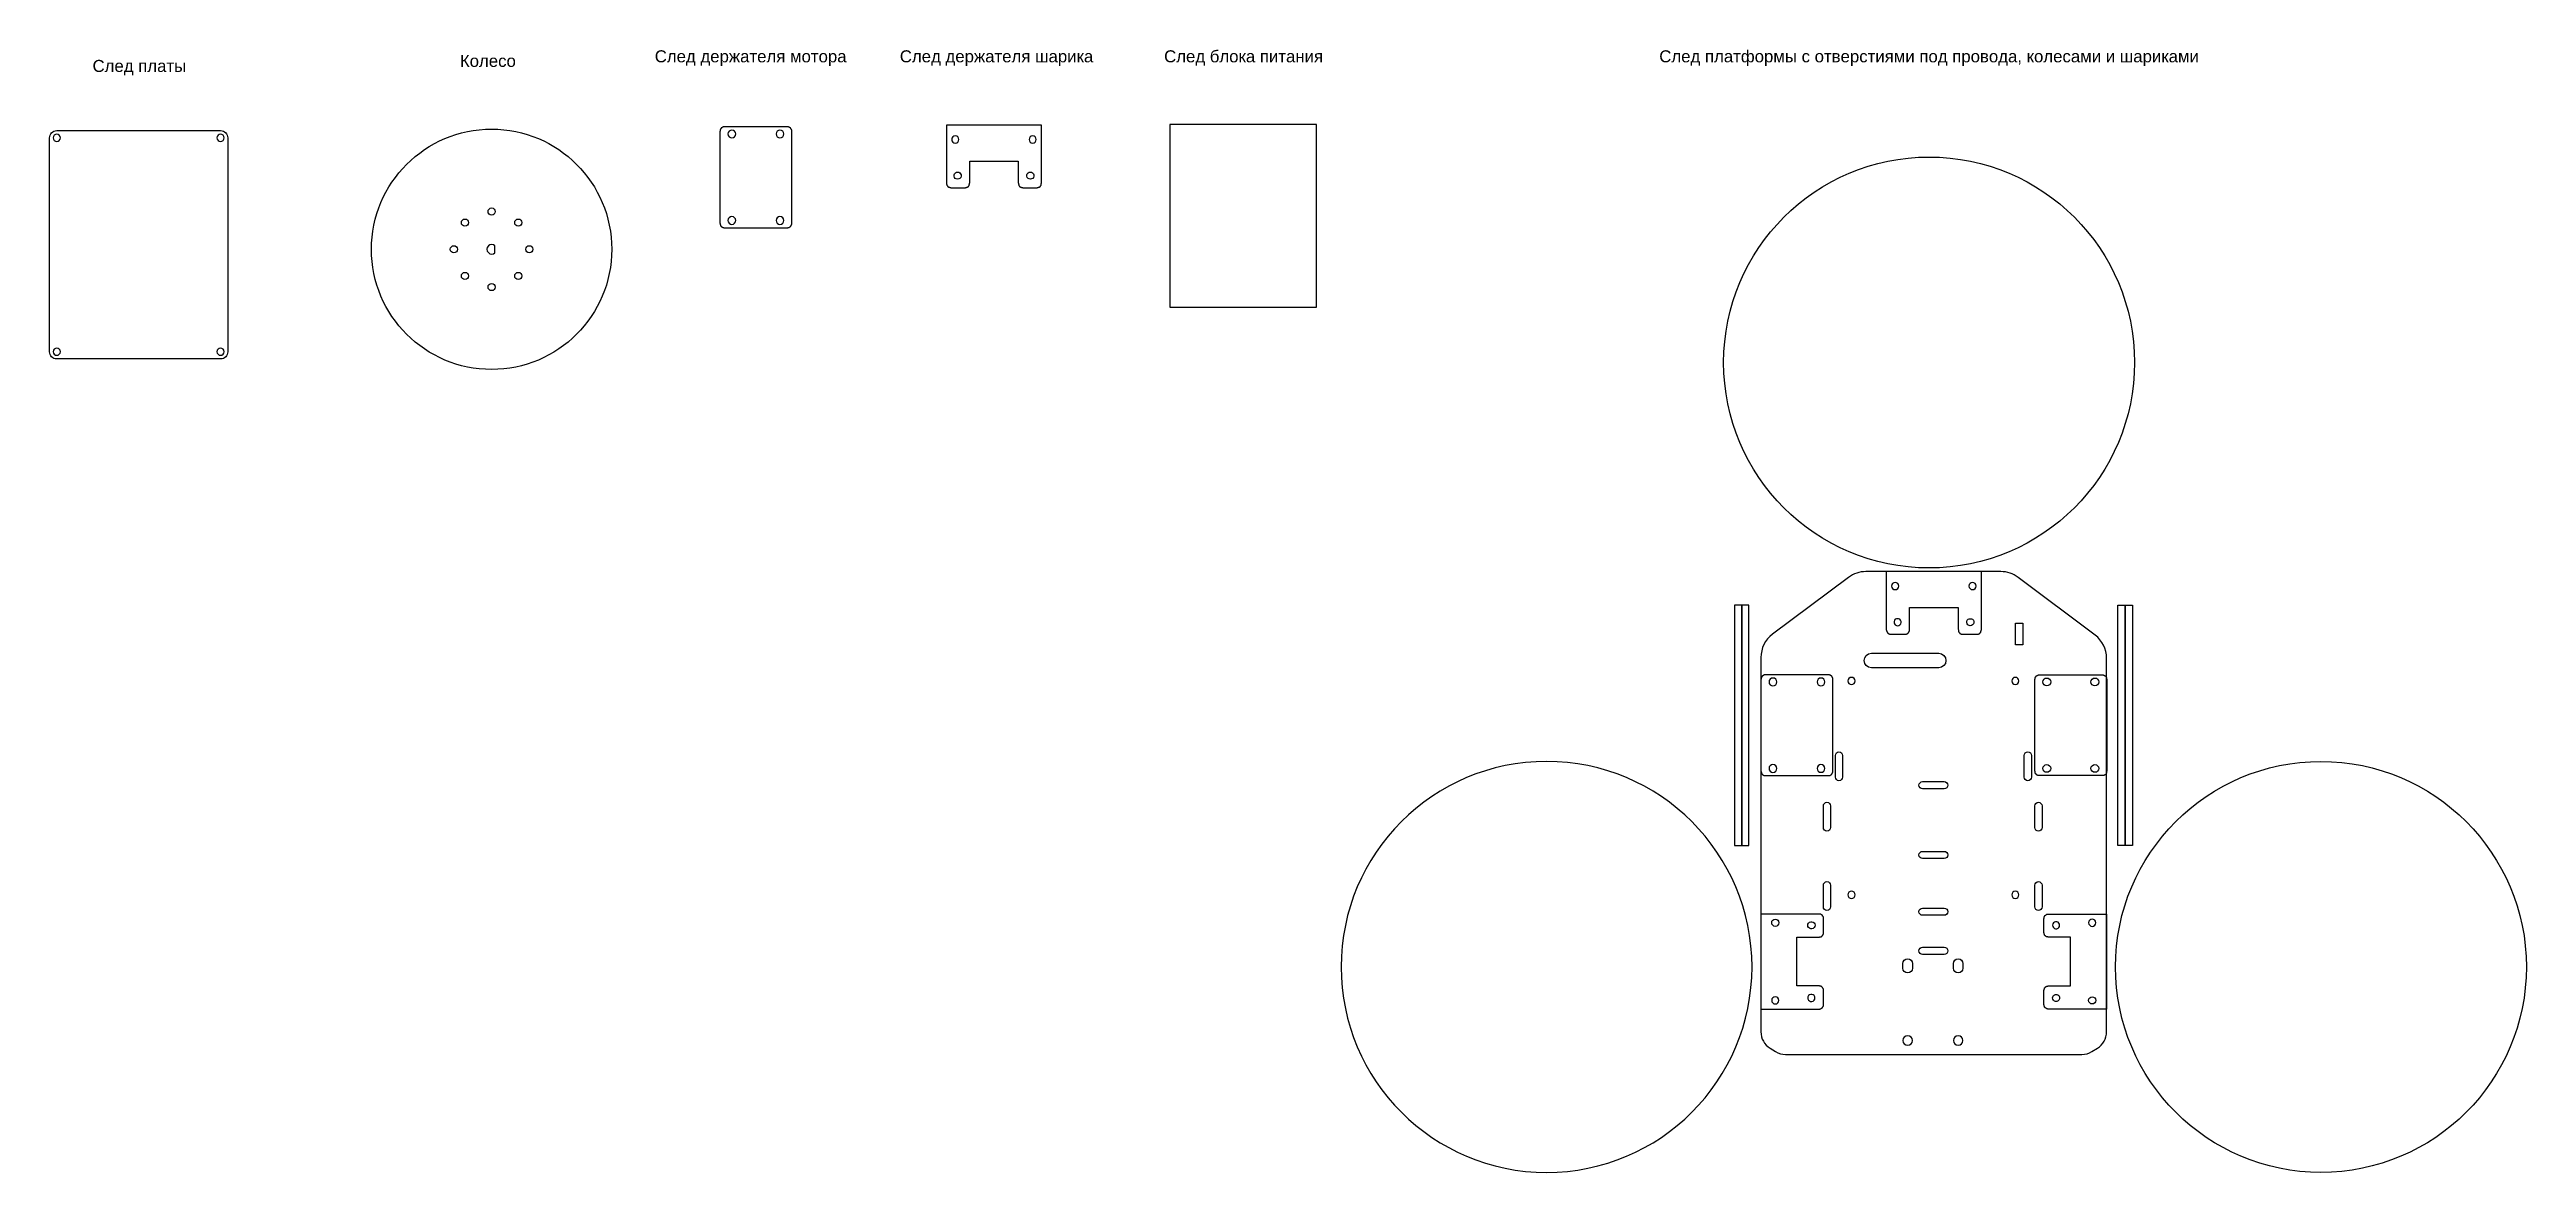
# Model space of a CAD drawing. Extents: x 560 to 1591, y -340 to 127.
import ezdxf

# ---------------------------------------------------------------- set-up
doc = ezdxf.new("R2010")
doc.units = 0
doc.layers.add('DEFAULT', color=7, linetype='CONTINUOUS')
doc.styles.add('DEFAULT', font='arial.ttf')

msp = doc.modelspace()

# ---------------------------------------------------------------- linework, layer by layer
at = {"layer": 'DEFAULT'}
for points in [[(633.9, 90.5), (633.9, 1.5, -0.414214), (630.9, -1.5), (562.7, -1.5, -0.414214), (559.7, 1.5), (559.7, 90.5, -0.414214), (562.7, 93.5), (630.9, 93.5, -0.414214)], [(937.2, 76.2), (938.1, 76.2, -6.514644)], [(968.4, 76.2, -6.514644), (967.5, 76.2)], [(745.1, 42.7), (745.1, 45.5, 2.380476)], [(1411.1, -116.4), (1379.1, -92.4, 0.162278), (1371.9, -90), (1315.7, -90, 0.162278), (1308.5, -92.4), (1276.8, -116.1, 0.236068), (1272, -125.7), (1272, -281.5, 0.258593), (1275.8, -288.3), (1278.1, -289.7, 0.140565), (1282.3, -290.9), (1405.6, -290.9, 0.140565), (1409.8, -289.7), (1412.1, -288.3, 0.258593), (1415.9, -281.5), (1415.9, -126, 0.236068)], [(1328.9, -112.5, 0.858212), (1329.3, -109.6), (1328.4, -109.6, 0.858212)], [(1359.6, -109.6, -6.514644), (1358.7, -109.6)], [(1346, -130), (1318, -130, -1), (1318, -124), (1346, -124, -1)], [(1303, -166.5, -1), (1306, -166.5), (1306, -175.5, -1), (1303, -175.5)], [(1381.6, -166.5, -1), (1384.6, -166.5), (1384.6, -175.5, -1), (1381.6, -175.5)], [(1348.3, -180.4), (1339.3, -180.4, -1), (1339.3, -177.4), (1348.3, -177.4, -1)], [(1298, -187.5, -1), (1301, -187.5), (1301, -196.5, -1), (1298, -196.5)], [(1386, -187.5, -1), (1389, -187.5), (1389, -196.5, -1), (1386, -196.5)], [(1348.3, -209.4), (1339.3, -209.4, -1), (1339.3, -206.4), (1348.3, -206.4, -1)], [(1298, -220.5, -1), (1301, -220.5), (1301, -229.5, -1), (1298, -229.5)], [(1386, -220.5, -1), (1389, -220.5), (1389, -229.5, -1), (1386, -229.5)], [(1291.6, -236.7, -6.514644), (1291.6, -237.6)], [(1348.3, -233), (1339.3, -233, -1), (1339.3, -230), (1348.3, -230, -1)], [(1396.3, -236.7, 6.514644), (1396.3, -237.6)], [(1348.3, -249.3), (1339.3, -249.3, -1), (1339.3, -246.3), (1348.3, -246.3, -1)], [(1331.1, -253.1, -1), (1335.1, -253.1), (1335.1, -255, -1), (1331.1, -255)], [(1352.1, -253.1, -1), (1356.1, -253.1), (1356.1, -255, -1), (1352.1, -255)], [(1294.5, -267.4, 0.858212), (1291.6, -266.9), (1291.6, -267.8, 0.858212)], [(1393.4, -267.4, -0.858212), (1396.3, -266.9), (1396.3, -267.8, -0.858212)]]:
    msp.add_lwpolyline(points, format="xyb", close=True, dxfattribs=at)
for points in [[(868.7, 56.1), (868.7, 92.1), (868.7, 92.4), (868.7, 92.8), (868.7, 93), (868.7, 93.2), (868.6, 93.2), (868.6, 93.3), (868.6, 93.4), (868.6, 93.5), (868.6, 93.6), (868.6, 93.6), (868.6, 93.7), (868.5, 93.8), (868.5, 93.9), (868.5, 93.9), (868.5, 94), (868.5, 94), (868.5, 94), (868.4, 94.1), (868.4, 94.1), (868.4, 94.1), (868.4, 94.2), (868.4, 94.2), (868.4, 94.2), (868.3, 94.2), (868.3, 94.3), (868.3, 94.3), (868.3, 94.3), (868.3, 94.4), (868.2, 94.4), (868.2, 94.4), (868.2, 94.4), (868.2, 94.5), (868.2, 94.5), (868.1, 94.5), (868.1, 94.5), (868.1, 94.6), (868.1, 94.6), (868, 94.6), (868, 94.6), (868, 94.6), (868, 94.7), (867.9, 94.7), (867.9, 94.7), (867.9, 94.7), (867.8, 94.7), (867.8, 94.8), (867.8, 94.8), (867.8, 94.8), (867.7, 94.8), (867.7, 94.8), (867.7, 94.8), (867.6, 94.8), (867.6, 94.9), (867.6, 94.9), (867.5, 94.9), (867.4, 94.9), (867.3, 94.9), (867.3, 95), (867.2, 95), (867.1, 95), (867, 95), (867, 95), (866.9, 95), (866.8, 95), (866.6, 95.1), (866.4, 95.1), (866.1, 95.1), (865.7, 95.1), (841.7, 95.1), (841.3, 95.1), (841, 95.1), (840.8, 95.1), (840.6, 95), (840.5, 95), (840.4, 95), (840.4, 95), (840.3, 95), (840.2, 95), (840.1, 95), (840, 94.9), (840, 94.9), (839.9, 94.9), (839.8, 94.9), (839.8, 94.9), (839.8, 94.8), (839.7, 94.8), (839.7, 94.8), (839.7, 94.8), (839.6, 94.8), (839.6, 94.8), (839.6, 94.8), (839.5, 94.7), (839.5, 94.7), (839.5, 94.7), (839.5, 94.7), (839.4, 94.7), (839.4, 94.6), (839.4, 94.6), (839.4, 94.6), (839.3, 94.6), (839.3, 94.6), (839.3, 94.5), (839.3, 94.5), (839.2, 94.5), (839.2, 94.5), (839.2, 94.4), (839.2, 94.4), (839.1, 94.4), (839.1, 94.4), (839.1, 94.3), (839.1, 94.3), (839.1, 94.3), (839.1, 94.2), (839, 94.2), (839, 94.2), (839, 94.2), (839, 94.1), (839, 94.1), (839, 94.1), (838.9, 94), (838.9, 94), (838.9, 94), (838.9, 93.9), (838.9, 93.9), (838.8, 93.8), (838.8, 93.7), (838.8, 93.6), (838.8, 93.6), (838.8, 93.5), (838.8, 93.4), (838.8, 93.3), (838.7, 93.2), (838.7, 93.2), (838.7, 93), (838.7, 92.8), (838.7, 92.4), (838.7, 92.1), (838.7, 56.1), (838.7, 55.7), (838.7, 55.3), (838.7, 55.2), (838.7, 55), (838.7, 54.9), (838.8, 54.8), (838.8, 54.7), (838.8, 54.7), (838.8, 54.6), (838.8, 54.5), (838.8, 54.4), (838.8, 54.4), (838.9, 54.3), (838.9, 54.2), (838.9, 54.2), (838.9, 54.1), (838.9, 54.1), (839, 54.1), (839, 54), (839, 54), (839, 54), (839, 54), (839, 53.9), (839.1, 53.9), (839.1, 53.9), (839.1, 53.8), (839.1, 53.8), (839.1, 53.8), (839.1, 53.8), (839.2, 53.7), (839.2, 53.7), (839.2, 53.7), (839.2, 53.7), (839.3, 53.6), (839.3, 53.6), (839.3, 53.6), (839.3, 53.6), (839.4, 53.5), (839.4, 53.5), (839.4, 53.5), (839.4, 53.5), (839.5, 53.5), (839.5, 53.4), (839.5, 53.4), (839.5, 53.4), (839.6, 53.4), (839.6, 53.4), (839.6, 53.4), (839.7, 53.3), (839.7, 53.3), (839.7, 53.3), (839.8, 53.3), (839.8, 53.3), (839.8, 53.3), (839.9, 53.2), (840, 53.2), (840, 53.2), (840.1, 53.2), (840.2, 53.2), (840.3, 53.2), (840.4, 53.1), (840.4, 53.1), (840.5, 53.1), (840.6, 53.1), (840.8, 53.1), (841, 53.1), (841.3, 53.1), (841.7, 53.1), (865.7, 53.1), (866.1, 53.1), (866.4, 53.1), (866.6, 53.1), (866.8, 53.1), (866.9, 53.1), (867, 53.1), (867, 53.1), (867.1, 53.2), (867.2, 53.2), (867.3, 53.2), (867.3, 53.2), (867.4, 53.2), (867.5, 53.2), (867.6, 53.3), (867.6, 53.3), (867.6, 53.3), (867.7, 53.3), (867.7, 53.3), (867.7, 53.3), (867.8, 53.4), (867.8, 53.4), (867.8, 53.4), (867.8, 53.4), (867.9, 53.4), (867.9, 53.4), (867.9, 53.5), (868, 53.5), (868, 53.5), (868, 53.5), (868, 53.5), (868.1, 53.6), (868.1, 53.6), (868.1, 53.6), (868.1, 53.6), (868.2, 53.7), (868.2, 53.7), (868.2, 53.7), (868.2, 53.7), (868.2, 53.8), (868.3, 53.8), (868.3, 53.8), (868.3, 53.8), (868.3, 53.9), (868.3, 53.9), (868.4, 53.9), (868.4, 54), (868.4, 54), (868.4, 54), (868.4, 54), (868.4, 54.1), (868.5, 54.1), (868.5, 54.1), (868.5, 54.2), (868.5, 54.2), (868.5, 54.3), (868.5, 54.4), (868.6, 54.4), (868.6, 54.5), (868.6, 54.6), (868.6, 54.7), (868.6, 54.7), (868.6, 54.8), (868.6, 54.9), (868.7, 55), (868.7, 55.2), (868.7, 55.3), (868.7, 55.7)], [(942.7, 80.8), (962.9, 80.8), (962.9, 72.7), (962.9, 72.3), (962.9, 72), (962.9, 71.8), (963, 71.6), (963, 71.5), (963, 71.4), (963, 71.4), (963, 71.3), (963, 71.2), (963, 71.1), (963.1, 71), (963.1, 71), (963.1, 70.9), (963.1, 70.8), (963.1, 70.8), (963.2, 70.8), (963.2, 70.7), (963.2, 70.7), (963.2, 70.7), (963.2, 70.6), (963.2, 70.6), (963.2, 70.6), (963.3, 70.5), (963.3, 70.5), (963.3, 70.5), (963.3, 70.5), (963.3, 70.4), (963.4, 70.4), (963.4, 70.4), (963.4, 70.4), (963.4, 70.3), (963.4, 70.3), (963.5, 70.3), (963.5, 70.3), (963.5, 70.2), (963.5, 70.2), (963.6, 70.2), (963.6, 70.2), (963.6, 70.1), (963.6, 70.1), (963.7, 70.1), (963.7, 70.1), (963.7, 70.1), (963.7, 70.1), (963.8, 70), (963.8, 70), (963.8, 70), (963.9, 70), (963.9, 70), (963.9, 70), (964, 69.9), (964, 69.9), (964, 69.9), (964.1, 69.9), (964.1, 69.9), (964.2, 69.9), (964.3, 69.8), (964.4, 69.8), (964.4, 69.8), (964.5, 69.8), (964.6, 69.8), (964.7, 69.8), (964.8, 69.7), (964.8, 69.7), (965, 69.7), (965.2, 69.7), (965.6, 69.7), (965.9, 69.7), (969.6, 69.7), (970, 69.7), (970.3, 69.7), (970.5, 69.7), (970.7, 69.7), (970.8, 69.7), (970.8, 69.8), (970.9, 69.8), (971, 69.8), (971.1, 69.8), (971.2, 69.8), (971.2, 69.8), (971.3, 69.9), (971.4, 69.9), (971.5, 69.9), (971.5, 69.9), (971.5, 69.9), (971.6, 69.9), (971.6, 70), (971.6, 70), (971.6, 70), (971.7, 70), (971.7, 70), (971.7, 70), (971.8, 70.1), (971.8, 70.1), (971.8, 70.1), (971.8, 70.1), (971.9, 70.1), (971.9, 70.1), (971.9, 70.2), (972, 70.2), (972, 70.2), (972, 70.2), (972, 70.3), (972.1, 70.3), (972.1, 70.3), (972.1, 70.3), (972.1, 70.4), (972.1, 70.4), (972.2, 70.4), (972.2, 70.4), (972.2, 70.5), (972.2, 70.5), (972.2, 70.5), (972.3, 70.5), (972.3, 70.6), (972.3, 70.6), (972.3, 70.6), (972.3, 70.7), (972.3, 70.7), (972.3, 70.7), (972.4, 70.8), (972.4, 70.8), (972.4, 70.8), (972.4, 70.9), (972.4, 71), (972.5, 71), (972.5, 71.1), (972.5, 71.2), (972.5, 71.3), (972.5, 71.4), (972.5, 71.4), (972.5, 71.5), (972.6, 71.6), (972.6, 71.8), (972.6, 72), (972.6, 72.3), (972.6, 72.7), (972.6, 95.8), (933, 95.8), (933, 72.7), (933, 72.3), (933, 72), (933, 71.8), (933.1, 71.6), (933.1, 71.5), (933.1, 71.4), (933.1, 71.4), (933.1, 71.3), (933.1, 71.2), (933.1, 71.1), (933.2, 71), (933.2, 71), (933.2, 70.9), (933.2, 70.8), (933.2, 70.8), (933.2, 70.8), (933.3, 70.7), (933.3, 70.7), (933.3, 70.7), (933.3, 70.6), (933.3, 70.6), (933.3, 70.6), (933.4, 70.5), (933.4, 70.5), (933.4, 70.5), (933.4, 70.5), (933.4, 70.4), (933.4, 70.4), (933.5, 70.4), (933.5, 70.4), (933.5, 70.3), (933.5, 70.3), (933.6, 70.3), (933.6, 70.3), (933.6, 70.2), (933.6, 70.2), (933.7, 70.2), (933.7, 70.2), (933.7, 70.1), (933.7, 70.1), (933.8, 70.1), (933.8, 70.1), (933.8, 70.1), (933.8, 70.1), (933.9, 70), (933.9, 70), (933.9, 70), (934, 70), (934, 70), (934, 70), (934.1, 69.9), (934.1, 69.9), (934.1, 69.9), (934.2, 69.9), (934.2, 69.9), (934.3, 69.9), (934.4, 69.8), (934.4, 69.8), (934.5, 69.8), (934.6, 69.8), (934.7, 69.8), (934.8, 69.8), (934.8, 69.7), (934.9, 69.7), (935.1, 69.7), (935.3, 69.7), (935.6, 69.7), (936, 69.7), (939.7, 69.7), (940.1, 69.7), (940.4, 69.7), (940.6, 69.7), (940.8, 69.7), (940.9, 69.7), (940.9, 69.8), (941, 69.8), (941.1, 69.8), (941.2, 69.8), (941.3, 69.8), (941.3, 69.8), (941.4, 69.9), (941.5, 69.9), (941.5, 69.9), (941.6, 69.9), (941.6, 69.9), (941.6, 69.9), (941.7, 70), (941.7, 70), (941.7, 70), (941.8, 70), (941.8, 70), (941.8, 70), (941.9, 70.1), (941.9, 70.1), (941.9, 70.1), (941.9, 70.1), (942, 70.1), (942, 70.1), (942, 70.2), (942, 70.2), (942.1, 70.2), (942.1, 70.2), (942.1, 70.3), (942.1, 70.3), (942.2, 70.3), (942.2, 70.3), (942.2, 70.4), (942.2, 70.4), (942.2, 70.4), (942.3, 70.4), (942.3, 70.5), (942.3, 70.5), (942.3, 70.5), (942.3, 70.5), (942.4, 70.6), (942.4, 70.6), (942.4, 70.6), (942.4, 70.7), (942.4, 70.7), (942.4, 70.7), (942.5, 70.8), (942.5, 70.8), (942.5, 70.8), (942.5, 70.9), (942.5, 71), (942.5, 71), (942.6, 71.1), (942.6, 71.2), (942.6, 71.3), (942.6, 71.4), (942.6, 71.4), (942.6, 71.5), (942.6, 71.6), (942.7, 71.8), (942.7, 72), (942.7, 72.3), (942.7, 72.7)], [(1026, 20), (1087, 20), (1087, 96), (1026, 96)], [(1354.1, -105), (1354.1, -113.1), (1354.1, -113.5), (1354.1, -113.8), (1354.1, -114), (1354.2, -114.2), (1354.2, -114.3), (1354.2, -114.4), (1354.2, -114.4), (1354.2, -114.5), (1354.2, -114.6), (1354.2, -114.7), (1354.3, -114.8), (1354.3, -114.8), (1354.3, -114.9), (1354.3, -115), (1354.3, -115), (1354.4, -115), (1354.4, -115.1), (1354.4, -115.1), (1354.4, -115.1), (1354.4, -115.2), (1354.4, -115.2), (1354.4, -115.2), (1354.5, -115.3), (1354.5, -115.3), (1354.5, -115.3), (1354.5, -115.3), (1354.5, -115.4), (1354.6, -115.4), (1354.6, -115.4), (1354.6, -115.4), (1354.6, -115.5), (1354.6, -115.5), (1354.7, -115.5), (1354.7, -115.5), (1354.7, -115.6), (1354.7, -115.6), (1354.8, -115.6), (1354.8, -115.6), (1354.8, -115.7), (1354.8, -115.7), (1354.9, -115.7), (1354.9, -115.7), (1354.9, -115.7), (1354.9, -115.8), (1355, -115.8), (1355, -115.8), (1355, -115.8), (1355.1, -115.8), (1355.1, -115.8), (1355.1, -115.9), (1355.2, -115.9), (1355.2, -115.9), (1355.2, -115.9), (1355.3, -115.9), (1355.3, -115.9), (1355.4, -116), (1355.5, -116), (1355.5, -116), (1355.6, -116), (1355.7, -116), (1355.8, -116), (1355.9, -116.1), (1355.9, -116.1), (1356, -116.1), (1356.2, -116.1), (1356.4, -116.1), (1356.7, -116.1), (1357.1, -116.1), (1360.8, -116.1), (1361.2, -116.1), (1361.5, -116.1), (1361.7, -116.1), (1361.9, -116.1), (1362, -116.1), (1362, -116.1), (1362.1, -116), (1362.2, -116), (1362.3, -116), (1362.4, -116), (1362.4, -116), (1362.5, -116), (1362.6, -115.9), (1362.6, -115.9), (1362.7, -115.9), (1362.7, -115.9), (1362.7, -115.9), (1362.8, -115.9), (1362.8, -115.8), (1362.8, -115.8), (1362.9, -115.8), (1362.9, -115.8), (1362.9, -115.8), (1363, -115.8), (1363, -115.7), (1363, -115.7), (1363, -115.7), (1363.1, -115.7), (1363.1, -115.7), (1363.1, -115.6), (1363.2, -115.6), (1363.2, -115.6), (1363.2, -115.6), (1363.2, -115.5), (1363.2, -115.5), (1363.3, -115.5), (1363.3, -115.5), (1363.3, -115.4), (1363.3, -115.4), (1363.4, -115.4), (1363.4, -115.4), (1363.4, -115.3), (1363.4, -115.3), (1363.4, -115.3), (1363.4, -115.3), (1363.5, -115.2), (1363.5, -115.2), (1363.5, -115.2), (1363.5, -115.1), (1363.5, -115.1), (1363.5, -115.1), (1363.6, -115), (1363.6, -115), (1363.6, -115), (1363.6, -114.9), (1363.6, -114.8), (1363.7, -114.8), (1363.7, -114.7), (1363.7, -114.6), (1363.7, -114.5), (1363.7, -114.4), (1363.7, -114.4), (1363.7, -114.3), (1363.8, -114.2), (1363.8, -114), (1363.8, -113.8), (1363.8, -113.5), (1363.8, -113.1), (1363.8, -90), (1324.2, -90), (1324.2, -113.1), (1324.2, -113.5), (1324.2, -113.8), (1324.2, -114), (1324.2, -114.2), (1324.3, -114.3), (1324.3, -114.4), (1324.3, -114.4), (1324.3, -114.5), (1324.3, -114.6), (1324.3, -114.7), (1324.3, -114.8), (1324.4, -114.8), (1324.4, -114.9), (1324.4, -115), (1324.4, -115), (1324.4, -115), (1324.5, -115.1), (1324.5, -115.1), (1324.5, -115.1), (1324.5, -115.2), (1324.5, -115.2), (1324.5, -115.2), (1324.6, -115.3), (1324.6, -115.3), (1324.6, -115.3), (1324.6, -115.3), (1324.6, -115.4), (1324.6, -115.4), (1324.7, -115.4), (1324.7, -115.4), (1324.7, -115.5), (1324.7, -115.5), (1324.8, -115.5), (1324.8, -115.5), (1324.8, -115.6), (1324.8, -115.6), (1324.8, -115.6), (1324.9, -115.6), (1324.9, -115.7), (1324.9, -115.7), (1325, -115.7), (1325, -115.7), (1325, -115.7), (1325, -115.8), (1325.1, -115.8), (1325.1, -115.8), (1325.1, -115.8), (1325.2, -115.8), (1325.2, -115.8), (1325.2, -115.9), (1325.3, -115.9), (1325.3, -115.9), (1325.3, -115.9), (1325.4, -115.9), (1325.4, -115.9), (1325.5, -116), (1325.6, -116), (1325.6, -116), (1325.7, -116), (1325.8, -116), (1325.9, -116), (1326, -116.1), (1326, -116.1), (1326.1, -116.1), (1326.3, -116.1), (1326.5, -116.1), (1326.8, -116.1), (1327.2, -116.1), (1330.9, -116.1), (1331.3, -116.1), (1331.6, -116.1), (1331.8, -116.1), (1332, -116.1), (1332.1, -116.1), (1332.1, -116.1), (1332.2, -116), (1332.3, -116), (1332.4, -116), (1332.5, -116), (1332.5, -116), (1332.6, -116), (1332.7, -115.9), (1332.7, -115.9), (1332.8, -115.9), (1332.8, -115.9), (1332.8, -115.9), (1332.9, -115.9), (1332.9, -115.8), (1332.9, -115.8), (1333, -115.8), (1333, -115.8), (1333, -115.8), (1333.1, -115.8), (1333.1, -115.7), (1333.1, -115.7), (1333.1, -115.7), (1333.2, -115.7), (1333.2, -115.7), (1333.2, -115.6), (1333.2, -115.6), (1333.3, -115.6), (1333.3, -115.6), (1333.3, -115.5), (1333.3, -115.5), (1333.4, -115.5), (1333.4, -115.5), (1333.4, -115.4), (1333.4, -115.4), (1333.4, -115.4), (1333.5, -115.4), (1333.5, -115.3), (1333.5, -115.3), (1333.5, -115.3), (1333.5, -115.3), (1333.6, -115.2), (1333.6, -115.2), (1333.6, -115.2), (1333.6, -115.1), (1333.6, -115.1), (1333.6, -115.1), (1333.6, -115), (1333.7, -115), (1333.7, -115), (1333.7, -114.9), (1333.7, -114.8), (1333.7, -114.8), (1333.8, -114.7), (1333.8, -114.6), (1333.8, -114.5), (1333.8, -114.4), (1333.8, -114.4), (1333.8, -114.3), (1333.8, -114.2), (1333.9, -114), (1333.9, -113.8), (1333.9, -113.5), (1333.9, -113.1), (1333.9, -105)], [(1261, -204), (1264, -204), (1264, -103.9), (1261, -103.9)], [(1264, -204), (1267, -204), (1267, -103.9), (1264, -103.9)], [(1381, -112), (1381, -120.5), (1378, -120.5), (1378, -111.4), (1381, -111.4)], [(1423.6, -204), (1420.6, -204), (1420.6, -103.9), (1423.6, -103.9)], [(1426.6, -204), (1423.6, -204), (1423.6, -103.9), (1426.6, -103.9)], [(1272, -135.9), (1272, -171.9), (1272, -172.3), (1272, -172.7), (1272, -172.8), (1272, -173), (1272, -173.1), (1272.1, -173.2), (1272.1, -173.3), (1272.1, -173.3), (1272.1, -173.4), (1272.1, -173.5), (1272.1, -173.6), (1272.2, -173.6), (1272.2, -173.7), (1272.2, -173.8), (1272.2, -173.8), (1272.2, -173.9), (1272.2, -173.9), (1272.3, -173.9), (1272.3, -174), (1272.3, -174), (1272.3, -174), (1272.3, -174), (1272.3, -174.1), (1272.4, -174.1), (1272.4, -174.1), (1272.4, -174.2), (1272.4, -174.2), (1272.4, -174.2), (1272.5, -174.2), (1272.5, -174.3), (1272.5, -174.3), (1272.5, -174.3), (1272.5, -174.3), (1272.6, -174.4), (1272.6, -174.4), (1272.6, -174.4), (1272.6, -174.4), (1272.7, -174.5), (1272.7, -174.5), (1272.7, -174.5), (1272.7, -174.5), (1272.8, -174.5), (1272.8, -174.6), (1272.8, -174.6), (1272.9, -174.6), (1272.9, -174.6), (1272.9, -174.6), (1272.9, -174.6), (1273, -174.7), (1273, -174.7), (1273, -174.7), (1273.1, -174.7), (1273.1, -174.7), (1273.1, -174.7), (1273.2, -174.8), (1273.3, -174.8), (1273.4, -174.8), (1273.4, -174.8), (1273.5, -174.8), (1273.6, -174.8), (1273.7, -174.9), (1273.7, -174.9), (1273.8, -174.9), (1273.9, -174.9), (1274.1, -174.9), (1274.3, -174.9), (1274.6, -174.9), (1275, -174.9), (1299, -174.9), (1299.4, -174.9), (1299.7, -174.9), (1299.9, -174.9), (1300.1, -174.9), (1300.2, -174.9), (1300.3, -174.9), (1300.3, -174.9), (1300.4, -174.8), (1300.5, -174.8), (1300.6, -174.8), (1300.6, -174.8), (1300.7, -174.8), (1300.8, -174.8), (1300.9, -174.7), (1300.9, -174.7), (1300.9, -174.7), (1301, -174.7), (1301, -174.7), (1301, -174.7), (1301.1, -174.6), (1301.1, -174.6), (1301.1, -174.6), (1301.1, -174.6), (1301.2, -174.6), (1301.2, -174.6), (1301.2, -174.5), (1301.3, -174.5), (1301.3, -174.5), (1301.3, -174.5), (1301.3, -174.5), (1301.4, -174.4), (1301.4, -174.4), (1301.4, -174.4), (1301.4, -174.4), (1301.5, -174.3), (1301.5, -174.3), (1301.5, -174.3), (1301.5, -174.3), (1301.5, -174.2), (1301.6, -174.2), (1301.6, -174.2), (1301.6, -174.2), (1301.6, -174.1), (1301.6, -174.1), (1301.7, -174.1), (1301.7, -174), (1301.7, -174), (1301.7, -174), (1301.7, -174), (1301.7, -173.9), (1301.8, -173.9), (1301.8, -173.9), (1301.8, -173.8), (1301.8, -173.8), (1301.8, -173.7), (1301.8, -173.6), (1301.9, -173.6), (1301.9, -173.5), (1301.9, -173.4), (1301.9, -173.3), (1301.9, -173.3), (1301.9, -173.2), (1302, -173.1), (1302, -173), (1302, -172.8), (1302, -172.7), (1302, -172.3), (1302, -171.9), (1302, -135.9), (1302, -135.6), (1302, -135.2), (1302, -135), (1302, -134.8), (1302, -134.8), (1301.9, -134.7), (1301.9, -134.6), (1301.9, -134.5), (1301.9, -134.4), (1301.9, -134.4), (1301.9, -134.3), (1301.8, -134.2), (1301.8, -134.1), (1301.8, -134.1), (1301.8, -134), (1301.8, -134), (1301.8, -134), (1301.7, -133.9), (1301.7, -133.9), (1301.7, -133.9), (1301.7, -133.8), (1301.7, -133.8), (1301.7, -133.8), (1301.6, -133.8), (1301.6, -133.7), (1301.6, -133.7), (1301.6, -133.7), (1301.6, -133.6), (1301.5, -133.6), (1301.5, -133.6), (1301.5, -133.6), (1301.5, -133.5), (1301.5, -133.5), (1301.4, -133.5), (1301.4, -133.5), (1301.4, -133.4), (1301.4, -133.4), (1301.3, -133.4), (1301.3, -133.4), (1301.3, -133.4), (1301.3, -133.3), (1301.2, -133.3), (1301.2, -133.3), (1301.2, -133.3), (1301.1, -133.3), (1301.1, -133.2), (1301.1, -133.2), (1301.1, -133.2), (1301, -133.2), (1301, -133.2), (1301, -133.2), (1300.9, -133.2), (1300.9, -133.1), (1300.9, -133.1), (1300.8, -133.1), (1300.7, -133.1), (1300.6, -133.1), (1300.6, -133), (1300.5, -133), (1300.4, -133), (1300.3, -133), (1300.3, -133), (1300.2, -133), (1300.1, -133), (1299.9, -132.9), (1299.7, -132.9), (1299.4, -132.9), (1299, -132.9), (1275, -132.9), (1274.6, -132.9), (1274.3, -132.9), (1274.1, -132.9), (1273.9, -133), (1273.8, -133), (1273.7, -133), (1273.7, -133), (1273.6, -133), (1273.5, -133), (1273.4, -133), (1273.4, -133.1), (1273.3, -133.1), (1273.2, -133.1), (1273.1, -133.1), (1273.1, -133.1), (1273.1, -133.2), (1273, -133.2), (1273, -133.2), (1273, -133.2), (1272.9, -133.2), (1272.9, -133.2), (1272.9, -133.2), (1272.9, -133.3), (1272.8, -133.3), (1272.8, -133.3), (1272.8, -133.3), (1272.7, -133.3), (1272.7, -133.4), (1272.7, -133.4), (1272.7, -133.4), (1272.6, -133.4), (1272.6, -133.4), (1272.6, -133.5), (1272.6, -133.5), (1272.5, -133.5), (1272.5, -133.5), (1272.5, -133.6), (1272.5, -133.6), (1272.5, -133.6), (1272.4, -133.6), (1272.4, -133.7), (1272.4, -133.7), (1272.4, -133.7), (1272.4, -133.8), (1272.3, -133.8), (1272.3, -133.8), (1272.3, -133.8), (1272.3, -133.9), (1272.3, -133.9), (1272.3, -133.9), (1272.2, -134), (1272.2, -134), (1272.2, -134), (1272.2, -134.1), (1272.2, -134.1), (1272.2, -134.2), (1272.1, -134.3), (1272.1, -134.4), (1272.1, -134.4), (1272.1, -134.5), (1272.1, -134.6), (1272.1, -134.7), (1272, -134.8), (1272, -134.8), (1272, -135), (1272, -135.2), (1272, -135.6)], [(1416, -135.9), (1416, -171.9), (1416, -172.3), (1416, -172.7), (1416, -172.8), (1416, -173), (1416, -173.1), (1415.9, -173.2), (1415.9, -173.3), (1415.9, -173.3), (1415.9, -173.4), (1415.9, -173.5), (1415.9, -173.6), (1415.8, -173.6), (1415.8, -173.7), (1415.8, -173.8), (1415.8, -173.8), (1415.8, -173.9), (1415.8, -173.9), (1415.7, -173.9), (1415.7, -174), (1415.7, -174), (1415.7, -174), (1415.7, -174), (1415.7, -174.1), (1415.6, -174.1), (1415.6, -174.1), (1415.6, -174.2), (1415.6, -174.2), (1415.6, -174.2), (1415.5, -174.2), (1415.5, -174.3), (1415.5, -174.3), (1415.5, -174.3), (1415.5, -174.3), (1415.4, -174.4), (1415.4, -174.4), (1415.4, -174.4), (1415.4, -174.4), (1415.3, -174.5), (1415.3, -174.5), (1415.3, -174.5), (1415.3, -174.5), (1415.2, -174.5), (1415.2, -174.6), (1415.2, -174.6), (1415.1, -174.6), (1415.1, -174.6), (1415.1, -174.6), (1415.1, -174.6), (1415, -174.7), (1415, -174.7), (1415, -174.7), (1414.9, -174.7), (1414.9, -174.7), (1414.9, -174.7), (1414.8, -174.8), (1414.7, -174.8), (1414.6, -174.8), (1414.6, -174.8), (1414.5, -174.8), (1414.4, -174.8), (1414.3, -174.9), (1414.3, -174.9), (1414.2, -174.9), (1414.1, -174.9), (1413.9, -174.9), (1413.7, -174.9), (1413.4, -174.9), (1413, -174.9), (1389, -174.9), (1388.6, -174.9), (1388.3, -174.9), (1388.1, -174.9), (1387.9, -174.9), (1387.8, -174.9), (1387.7, -174.9), (1387.7, -174.9), (1387.6, -174.8), (1387.5, -174.8), (1387.4, -174.8), (1387.4, -174.8), (1387.3, -174.8), (1387.2, -174.8), (1387.1, -174.7), (1387.1, -174.7), (1387.1, -174.7), (1387, -174.7), (1387, -174.7), (1387, -174.7), (1386.9, -174.6), (1386.9, -174.6), (1386.9, -174.6), (1386.9, -174.6), (1386.8, -174.6), (1386.8, -174.6), (1386.8, -174.5), (1386.7, -174.5), (1386.7, -174.5), (1386.7, -174.5), (1386.7, -174.5), (1386.6, -174.4), (1386.6, -174.4), (1386.6, -174.4), (1386.6, -174.4), (1386.5, -174.3), (1386.5, -174.3), (1386.5, -174.3), (1386.5, -174.3), (1386.5, -174.2), (1386.4, -174.2), (1386.4, -174.2), (1386.4, -174.2), (1386.4, -174.1), (1386.4, -174.1), (1386.3, -174.1), (1386.3, -174), (1386.3, -174), (1386.3, -174), (1386.3, -174), (1386.3, -173.9), (1386.2, -173.9), (1386.2, -173.9), (1386.2, -173.8), (1386.2, -173.8), (1386.2, -173.7), (1386.2, -173.6), (1386.1, -173.6), (1386.1, -173.5), (1386.1, -173.4), (1386.1, -173.3), (1386.1, -173.3), (1386.1, -173.2), (1386, -173.1), (1386, -173), (1386, -172.8), (1386, -172.7), (1386, -172.3), (1386, -171.9), (1386, -135.9), (1386, -135.6), (1386, -135.2), (1386, -135), (1386, -134.8), (1386, -134.8), (1386.1, -134.7), (1386.1, -134.6), (1386.1, -134.5), (1386.1, -134.4), (1386.1, -134.4), (1386.1, -134.3), (1386.2, -134.2), (1386.2, -134.1), (1386.2, -134.1), (1386.2, -134), (1386.2, -134), (1386.2, -134), (1386.3, -133.9), (1386.3, -133.9), (1386.3, -133.9), (1386.3, -133.8), (1386.3, -133.8), (1386.3, -133.8), (1386.4, -133.8), (1386.4, -133.7), (1386.4, -133.7), (1386.4, -133.7), (1386.4, -133.6), (1386.5, -133.6), (1386.5, -133.6), (1386.5, -133.6), (1386.5, -133.5), (1386.5, -133.5), (1386.6, -133.5), (1386.6, -133.5), (1386.6, -133.4), (1386.6, -133.4), (1386.7, -133.4), (1386.7, -133.4), (1386.7, -133.4), (1386.7, -133.3), (1386.8, -133.3), (1386.8, -133.3), (1386.8, -133.3), (1386.9, -133.3), (1386.9, -133.2), (1386.9, -133.2), (1386.9, -133.2), (1387, -133.2), (1387, -133.2), (1387, -133.2), (1387.1, -133.2), (1387.1, -133.1), (1387.1, -133.1), (1387.2, -133.1), (1387.3, -133.1), (1387.4, -133.1), (1387.4, -133), (1387.5, -133), (1387.6, -133), (1387.7, -133), (1387.7, -133), (1387.8, -133), (1387.9, -133), (1388.1, -132.9), (1388.3, -132.9), (1388.6, -132.9), (1389, -132.9), (1413, -132.9), (1413.4, -132.9), (1413.7, -132.9), (1413.9, -132.9), (1414.1, -133), (1414.2, -133), (1414.3, -133), (1414.3, -133), (1414.4, -133), (1414.5, -133), (1414.6, -133), (1414.6, -133.1), (1414.7, -133.1), (1414.8, -133.1), (1414.9, -133.1), (1414.9, -133.1), (1414.9, -133.2), (1415, -133.2), (1415, -133.2), (1415, -133.2), (1415.1, -133.2), (1415.1, -133.2), (1415.1, -133.2), (1415.1, -133.3), (1415.2, -133.3), (1415.2, -133.3), (1415.2, -133.3), (1415.3, -133.3), (1415.3, -133.4), (1415.3, -133.4), (1415.3, -133.4), (1415.4, -133.4), (1415.4, -133.4), (1415.4, -133.5), (1415.4, -133.5), (1415.5, -133.5), (1415.5, -133.5), (1415.5, -133.6), (1415.5, -133.6), (1415.5, -133.6), (1415.6, -133.6), (1415.6, -133.7), (1415.6, -133.7), (1415.6, -133.7), (1415.6, -133.8), (1415.7, -133.8), (1415.7, -133.8), (1415.7, -133.8), (1415.7, -133.9), (1415.7, -133.9), (1415.7, -133.9), (1415.8, -134), (1415.8, -134), (1415.8, -134), (1415.8, -134.1), (1415.8, -134.1), (1415.8, -134.2), (1415.9, -134.3), (1415.9, -134.4), (1415.9, -134.4), (1415.9, -134.5), (1415.9, -134.6), (1415.9, -134.7), (1416, -134.8), (1416, -134.8), (1416, -135), (1416, -135.2), (1416, -135.6)], [(1287, -242.1), (1295.1, -242.1), (1295.5, -242.1), (1295.8, -242.1), (1296, -242.1), (1296.2, -242.1), (1296.3, -242.1), (1296.4, -242.1), (1296.4, -242.1), (1296.5, -242), (1296.6, -242), (1296.7, -242), (1296.8, -242), (1296.8, -242), (1296.9, -242), (1297, -241.9), (1297, -241.9), (1297, -241.9), (1297.1, -241.9), (1297.1, -241.9), (1297.1, -241.9), (1297.2, -241.8), (1297.2, -241.8), (1297.2, -241.8), (1297.3, -241.8), (1297.3, -241.8), (1297.3, -241.8), (1297.3, -241.7), (1297.4, -241.7), (1297.4, -241.7), (1297.4, -241.7), (1297.4, -241.7), (1297.5, -241.6), (1297.5, -241.6), (1297.5, -241.6), (1297.5, -241.6), (1297.6, -241.5), (1297.6, -241.5), (1297.6, -241.5), (1297.6, -241.5), (1297.7, -241.4), (1297.7, -241.4), (1297.7, -241.4), (1297.7, -241.4), (1297.7, -241.3), (1297.8, -241.3), (1297.8, -241.3), (1297.8, -241.2), (1297.8, -241.2), (1297.8, -241.2), (1297.8, -241.2), (1297.9, -241.1), (1297.9, -241.1), (1297.9, -241.1), (1297.9, -241), (1297.9, -241), (1297.9, -240.9), (1298, -240.8), (1298, -240.8), (1298, -240.7), (1298, -240.6), (1298, -240.5), (1298, -240.5), (1298.1, -240.4), (1298.1, -240.3), (1298.1, -240.2), (1298.1, -240), (1298.1, -239.9), (1298.1, -239.5), (1298.1, -239.1), (1298.1, -235.5), (1298.1, -235.1), (1298.1, -234.7), (1298.1, -234.5), (1298.1, -234.4), (1298.1, -234.3), (1298.1, -234.2), (1298, -234.1), (1298, -234), (1298, -234), (1298, -233.9), (1298, -233.8), (1298, -233.7), (1297.9, -233.7), (1297.9, -233.6), (1297.9, -233.6), (1297.9, -233.5), (1297.9, -233.5), (1297.9, -233.5), (1297.8, -233.4), (1297.8, -233.4), (1297.8, -233.4), (1297.8, -233.3), (1297.8, -233.3), (1297.8, -233.3), (1297.7, -233.3), (1297.7, -233.2), (1297.7, -233.2), (1297.7, -233.2), (1297.7, -233.1), (1297.6, -233.1), (1297.6, -233.1), (1297.6, -233.1), (1297.6, -233), (1297.5, -233), (1297.5, -233), (1297.5, -233), (1297.5, -233), (1297.4, -232.9), (1297.4, -232.9), (1297.4, -232.9), (1297.4, -232.9), (1297.3, -232.9), (1297.3, -232.8), (1297.3, -232.8), (1297.3, -232.8), (1297.2, -232.8), (1297.2, -232.8), (1297.2, -232.8), (1297.1, -232.7), (1297.1, -232.7), (1297.1, -232.7), (1297, -232.7), (1297, -232.7), (1297, -232.7), (1296.9, -232.6), (1296.8, -232.6), (1296.8, -232.6), (1296.7, -232.6), (1296.6, -232.6), (1296.5, -232.5), (1296.4, -232.5), (1296.4, -232.5), (1296.3, -232.5), (1296.2, -232.5), (1296, -232.5), (1295.8, -232.5), (1295.5, -232.5), (1295.1, -232.5), (1272, -232.5), (1272, -272), (1295.1, -272), (1295.5, -272), (1295.8, -272), (1296, -272), (1296.2, -272), (1296.3, -272), (1296.4, -272), (1296.4, -272), (1296.5, -272), (1296.6, -271.9), (1296.7, -271.9), (1296.8, -271.9), (1296.8, -271.9), (1296.9, -271.9), (1297, -271.8), (1297, -271.8), (1297, -271.8), (1297.1, -271.8), (1297.1, -271.8), (1297.1, -271.8), (1297.2, -271.7), (1297.2, -271.7), (1297.2, -271.7), (1297.3, -271.7), (1297.3, -271.7), (1297.3, -271.7), (1297.3, -271.6), (1297.4, -271.6), (1297.4, -271.6), (1297.4, -271.6), (1297.4, -271.6), (1297.5, -271.5), (1297.5, -271.5), (1297.5, -271.5), (1297.5, -271.5), (1297.6, -271.5), (1297.6, -271.4), (1297.6, -271.4), (1297.6, -271.4), (1297.7, -271.4), (1297.7, -271.3), (1297.7, -271.3), (1297.7, -271.3), (1297.7, -271.2), (1297.8, -271.2), (1297.8, -271.2), (1297.8, -271.2), (1297.8, -271.1), (1297.8, -271.1), (1297.8, -271.1), (1297.9, -271), (1297.9, -271), (1297.9, -271), (1297.9, -270.9), (1297.9, -270.9), (1297.9, -270.8), (1298, -270.8), (1298, -270.7), (1298, -270.6), (1298, -270.5), (1298, -270.5), (1298, -270.4), (1298.1, -270.3), (1298.1, -270.2), (1298.1, -270.1), (1298.1, -270), (1298.1, -269.8), (1298.1, -269.4), (1298.1, -269), (1298.1, -265.4), (1298.1, -265), (1298.1, -264.6), (1298.1, -264.5), (1298.1, -264.3), (1298.1, -264.2), (1298.1, -264.1), (1298, -264), (1298, -264), (1298, -263.9), (1298, -263.8), (1298, -263.7), (1298, -263.7), (1297.9, -263.6), (1297.9, -263.5), (1297.9, -263.5), (1297.9, -263.4), (1297.9, -263.4), (1297.9, -263.4), (1297.8, -263.3), (1297.8, -263.3), (1297.8, -263.3), (1297.8, -263.3), (1297.8, -263.2), (1297.8, -263.2), (1297.7, -263.2), (1297.7, -263.1), (1297.7, -263.1), (1297.7, -263.1), (1297.7, -263.1), (1297.6, -263), (1297.6, -263), (1297.6, -263), (1297.6, -263), (1297.5, -262.9), (1297.5, -262.9), (1297.5, -262.9), (1297.5, -262.9), (1297.4, -262.8), (1297.4, -262.8), (1297.4, -262.8), (1297.4, -262.8), (1297.3, -262.8), (1297.3, -262.7), (1297.3, -262.7), (1297.3, -262.7), (1297.2, -262.7), (1297.2, -262.7), (1297.2, -262.7), (1297.1, -262.6), (1297.1, -262.6), (1297.1, -262.6), (1297, -262.6), (1297, -262.6), (1297, -262.6), (1296.9, -262.5), (1296.8, -262.5), (1296.8, -262.5), (1296.7, -262.5), (1296.6, -262.5), (1296.5, -262.5), (1296.4, -262.4), (1296.4, -262.4), (1296.3, -262.4), (1296.2, -262.4), (1296, -262.4), (1295.8, -262.4), (1295.5, -262.4), (1295.1, -262.4), (1287, -262.4)], [(1400.9, -242.1), (1392.8, -242.1), (1392.4, -242.1), (1392.1, -242.1), (1391.9, -242.1), (1391.7, -242.1), (1391.6, -242.1), (1391.5, -242.1), (1391.5, -242.1), (1391.4, -242), (1391.3, -242), (1391.2, -242), (1391.1, -242), (1391.1, -242), (1391, -242), (1390.9, -241.9), (1390.9, -241.9), (1390.9, -241.9), (1390.8, -241.9), (1390.8, -241.9), (1390.8, -241.9), (1390.7, -241.8), (1390.7, -241.8), (1390.7, -241.8), (1390.6, -241.8), (1390.6, -241.8), (1390.6, -241.8), (1390.6, -241.7), (1390.5, -241.7), (1390.5, -241.7), (1390.5, -241.7), (1390.5, -241.7), (1390.4, -241.6), (1390.4, -241.6), (1390.4, -241.6), (1390.4, -241.6), (1390.3, -241.5), (1390.3, -241.5), (1390.3, -241.5), (1390.3, -241.5), (1390.2, -241.4), (1390.2, -241.4), (1390.2, -241.4), (1390.2, -241.4), (1390.2, -241.3), (1390.2, -241.3), (1390.1, -241.3), (1390.1, -241.2), (1390.1, -241.2), (1390.1, -241.2), (1390.1, -241.2), (1390.1, -241.1), (1390, -241.1), (1390, -241.1), (1390, -241), (1390, -241), (1390, -240.9), (1389.9, -240.8), (1389.9, -240.8), (1389.9, -240.7), (1389.9, -240.6), (1389.9, -240.5), (1389.9, -240.5), (1389.9, -240.4), (1389.8, -240.3), (1389.8, -240.2), (1389.8, -240), (1389.8, -239.9), (1389.8, -239.5), (1389.8, -239.1), (1389.8, -235.5), (1389.8, -235.1), (1389.8, -234.7), (1389.8, -234.5), (1389.8, -234.4), (1389.8, -234.3), (1389.9, -234.2), (1389.9, -234.1), (1389.9, -234), (1389.9, -234), (1389.9, -233.9), (1389.9, -233.8), (1389.9, -233.7), (1390, -233.7), (1390, -233.6), (1390, -233.6), (1390, -233.5), (1390, -233.5), (1390.1, -233.5), (1390.1, -233.4), (1390.1, -233.4), (1390.1, -233.4), (1390.1, -233.3), (1390.1, -233.3), (1390.2, -233.3), (1390.2, -233.3), (1390.2, -233.2), (1390.2, -233.2), (1390.2, -233.2), (1390.2, -233.1), (1390.3, -233.1), (1390.3, -233.1), (1390.3, -233.1), (1390.3, -233), (1390.4, -233), (1390.4, -233), (1390.4, -233), (1390.4, -233), (1390.5, -232.9), (1390.5, -232.9), (1390.5, -232.9), (1390.5, -232.9), (1390.6, -232.9), (1390.6, -232.8), (1390.6, -232.8), (1390.6, -232.8), (1390.7, -232.8), (1390.7, -232.8), (1390.7, -232.8), (1390.8, -232.7), (1390.8, -232.7), (1390.8, -232.7), (1390.9, -232.7), (1390.9, -232.7), (1390.9, -232.7), (1391, -232.6), (1391.1, -232.6), (1391.1, -232.6), (1391.2, -232.6), (1391.3, -232.6), (1391.4, -232.5), (1391.5, -232.5), (1391.5, -232.5), (1391.6, -232.5), (1391.7, -232.5), (1391.9, -232.5), (1392.1, -232.5), (1392.4, -232.5), (1392.8, -232.5), (1415.9, -232.5), (1415.9, -272), (1392.8, -272), (1392.4, -272), (1392.1, -272), (1391.9, -272), (1391.7, -272), (1391.6, -272), (1391.5, -272), (1391.5, -272), (1391.4, -272), (1391.3, -271.9), (1391.2, -271.9), (1391.1, -271.9), (1391.1, -271.9), (1391, -271.9), (1390.9, -271.8), (1390.9, -271.8), (1390.9, -271.8), (1390.8, -271.8), (1390.8, -271.8), (1390.8, -271.8), (1390.7, -271.7), (1390.7, -271.7), (1390.7, -271.7), (1390.6, -271.7), (1390.6, -271.7), (1390.6, -271.7), (1390.6, -271.6), (1390.5, -271.6), (1390.5, -271.6), (1390.5, -271.6), (1390.5, -271.6), (1390.4, -271.5), (1390.4, -271.5), (1390.4, -271.5), (1390.4, -271.5), (1390.3, -271.5), (1390.3, -271.4), (1390.3, -271.4), (1390.3, -271.4), (1390.2, -271.4), (1390.2, -271.3), (1390.2, -271.3), (1390.2, -271.3), (1390.2, -271.2), (1390.2, -271.2), (1390.1, -271.2), (1390.1, -271.2), (1390.1, -271.1), (1390.1, -271.1), (1390.1, -271.1), (1390.1, -271), (1390, -271), (1390, -271), (1390, -270.9), (1390, -270.9), (1390, -270.8), (1389.9, -270.8), (1389.9, -270.7), (1389.9, -270.6), (1389.9, -270.5), (1389.9, -270.5), (1389.9, -270.4), (1389.9, -270.3), (1389.8, -270.2), (1389.8, -270.1), (1389.8, -270), (1389.8, -269.8), (1389.8, -269.4), (1389.8, -269), (1389.8, -265.4), (1389.8, -265), (1389.8, -264.6), (1389.8, -264.5), (1389.8, -264.3), (1389.8, -264.2), (1389.9, -264.1), (1389.9, -264), (1389.9, -264), (1389.9, -263.9), (1389.9, -263.8), (1389.9, -263.7), (1389.9, -263.7), (1390, -263.6), (1390, -263.5), (1390, -263.5), (1390, -263.4), (1390, -263.4), (1390.1, -263.4), (1390.1, -263.3), (1390.1, -263.3), (1390.1, -263.3), (1390.1, -263.3), (1390.1, -263.2), (1390.2, -263.2), (1390.2, -263.2), (1390.2, -263.1), (1390.2, -263.1), (1390.2, -263.1), (1390.2, -263.1), (1390.3, -263), (1390.3, -263), (1390.3, -263), (1390.3, -263), (1390.4, -262.9), (1390.4, -262.9), (1390.4, -262.9), (1390.4, -262.9), (1390.5, -262.8), (1390.5, -262.8), (1390.5, -262.8), (1390.5, -262.8), (1390.6, -262.8), (1390.6, -262.7), (1390.6, -262.7), (1390.6, -262.7), (1390.7, -262.7), (1390.7, -262.7), (1390.7, -262.7), (1390.8, -262.6), (1390.8, -262.6), (1390.8, -262.6), (1390.9, -262.6), (1390.9, -262.6), (1390.9, -262.6), (1391, -262.5), (1391.1, -262.5), (1391.1, -262.5), (1391.2, -262.5), (1391.3, -262.5), (1391.4, -262.5), (1391.5, -262.4), (1391.5, -262.4), (1391.6, -262.4), (1391.7, -262.4), (1391.9, -262.4), (1392.1, -262.4), (1392.4, -262.4), (1392.8, -262.4), (1400.9, -262.4)]]:
    msp.add_lwpolyline(points, close=True, dxfattribs=at)
for centre, radius in [((743.7, 44.1, -14.9), 50), ((1342, -3), 85.5), ((732.6, 55.2, -14.9), 1.5), ((743.7, 59.8, -14.9), 1.5), ((754.8, 55.2, -14.9), 1.5), ((728, 44.1, -14.9), 1.5), ((759.4, 44.1, -14.9), 1.5), ((732.6, 33, -14.9), 1.5), ((754.8, 33, -14.9), 1.5), ((743.7, 28.4, -14.9), 1.5), ((1391, -135.9), 1.62), ((1411, -135.9), 1.62), ((1391, -171.9), 1.62), ((1411, -171.9), 1.62), ((1505.1, -254.5), 85.5), ((1278, -236.1), 1.5), ((1409.9, -268.4), 1.5)]:
    msp.add_circle(centre, radius, dxfattribs=at)
at = {"layer": 'DEFAULT', "extrusion": (0, 0, -1)}
for centre, radius in [((-843.7, 92.1, 21), 1.62), ((-863.7, 92.1, 21), 1.62), ((-562.7, 90.5, 6), 1.5), ((-630.9, 90.5, 6), 1.5), ((-936.7, 89.8, 6), 1.5), ((-968.9, 89.8, 6), 1.5), ((-843.7, 56.1, 21), 1.62), ((-863.7, 56.1, 21), 1.62), ((-562.7, 1.5, 6), 1.5), ((-630.9, 1.5, 6), 1.5), ((-1327.9, -96), 1.5), ((-1360.1, -96), 1.5), ((-1309.7, -135.5), 1.5), ((-1377.9, -135.5), 1.5), ((-1277, -135.9), 1.62), ((-1297, -135.9), 1.62), ((-1182.8, -254.5), 85.5), ((-1277, -171.9), 1.63), ((-1297, -171.9), 1.62), ((-1309.7, -224.5), 1.5), ((-1377.9, -224.5), 1.5), ((-1409.9, -236.1), 1.5), ((-1278, -268.4), 1.5), ((-1333.1, -285.1), 2), ((-1354.1, -285.1), 2)]:
    msp.add_circle(centre, radius, dxfattribs=at)

# ---------------------------------------------------------------- texts
at = {"layer": 'DEFAULT', "style": 'DEFAULT'}
for s, p in [('Колесо', (730.5, 120)), ('След держателя мотора', (811.6, 121.9)), ('След держателя шарика', (913.6, 121.9)), ('След блока питания', (1023.6, 121.9)), ('След платформы с отверстиями под провода, колесами и шариками', (1229.7, 121.9)), ('След платы', (577.6, 117.9))]:
    msp.add_text(s, height=5, dxfattribs=at).set_placement(p)

doc.saveas('drawing.dxf')
